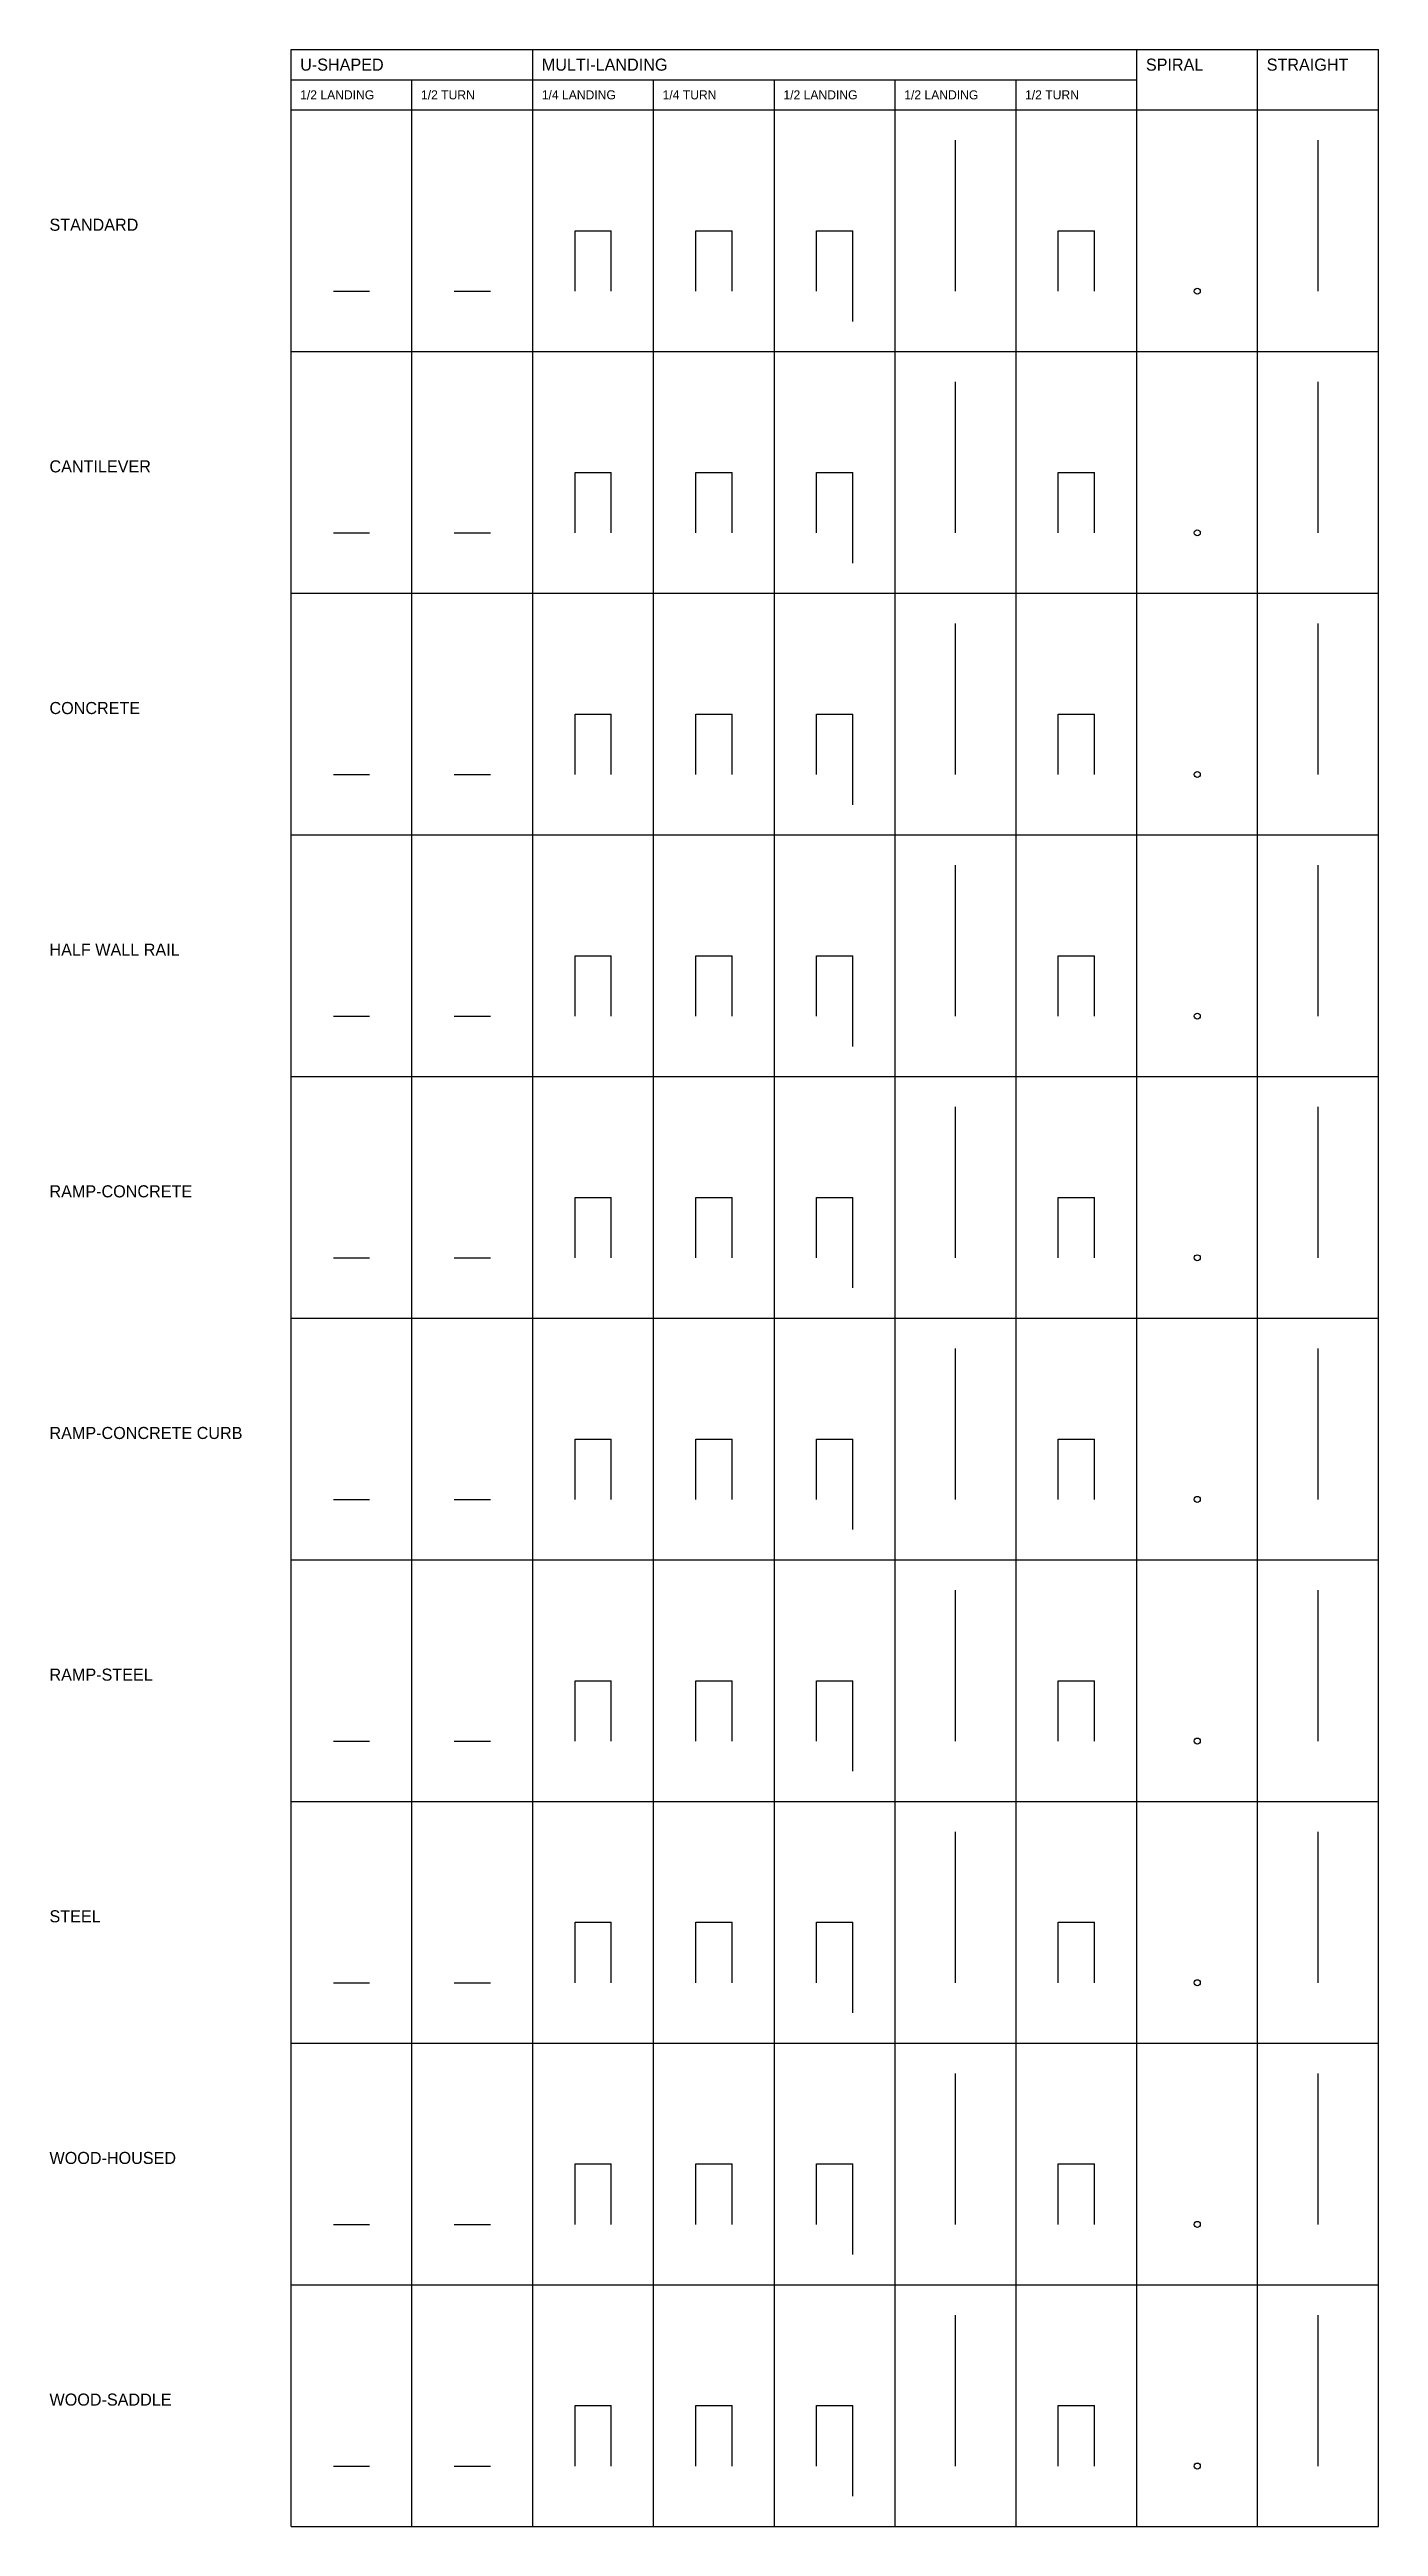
# Model space of a CAD drawing. Header units: millimetres. Extents: x 67161 to 134214, y -49174 to 75794.
import ezdxf

# ---------------------------------------------------------------- set-up
doc = ezdxf.new("R2010")
doc.units = ezdxf.units.MM
doc.header["$LTSCALE"] = 0.5

msp = doc.modelspace()

# ---------------------------------------------------------------- linework, layer by layer
for p, q in [((79350, -49174), (79350, 75794)), ((79350, 75794), (134214, 75794)), ((91542, -49174), (91542, 75794)), ((122022, -49174), (122022, 75794)), ((128118, -49174), (128118, 75794)), ((134214, -49174), (134214, 75794)), ((79350, 74270), (122022, 74270)), ((85446, -49174), (85446, 74270)), ((97638, -49174), (97638, 74270)), ((103734, -49174), (103734, 74270)), ((109830, -49174), (109830, 74270)), ((115926, -49174), (115926, 74270)), ((79350, 72746), (134214, 72746)), ((112878, 68174), (112878, 71222)), ((131166, 63602), (131166, 71222)), ((112878, 66650), (112878, 68174)), ((93675, 63602), (93675, 66650)), ((93675, 66650), (95504, 66650)), ((95504, 63602), (95504, 66650)), ((99771, 66650), (101600, 66650)), ((99771, 63602), (99771, 66650)), ((101600, 63602), (101600, 66650)), ((105867, 66650), (107696, 66650)), ((105867, 63602), (105867, 66650)), ((107696, 62078), (107696, 66650)), ((112878, 63602), (112878, 66650)), ((118059, 66650), (119888, 66650)), ((118059, 63602), (118059, 66650)), ((119888, 63602), (119888, 66650)), ((81483, 63602), (83312, 63602)), ((87579, 63602), (89408, 63602)), ((79350, 60554), (134214, 60554)), ((112878, 55982), (112878, 59030)), ((131166, 51410), (131166, 59030)), ((112878, 54458), (112878, 55982)), ((93675, 51410), (93675, 54458)), ((93675, 54458), (95504, 54458)), ((95504, 51410), (95504, 54458)), ((99771, 51410), (99771, 54458)), ((99771, 54458), (101600, 54458)), ((101600, 51410), (101600, 54458)), ((105867, 51410), (105867, 54458)), ((105867, 54458), (107696, 54458)), ((107696, 49886), (107696, 54458)), ((112878, 51410), (112878, 54458)), ((118059, 51410), (118059, 54458)), ((118059, 54458), (119888, 54458)), ((119888, 51410), (119888, 54458)), ((81483, 51410), (83312, 51410)), ((87579, 51410), (89408, 51410)), ((79350, 48362), (134214, 48362)), ((112878, 43790), (112878, 46838)), ((131166, 39218), (131166, 46838)), ((112878, 42266), (112878, 43790)), ((93675, 39218), (93675, 42266)), ((93675, 42266), (95504, 42266)), ((95504, 39218), (95504, 42266)), ((99771, 42266), (101600, 42266)), ((99771, 39218), (99771, 42266)), ((101600, 39218), (101600, 42266)), ((105867, 42266), (107696, 42266)), ((105867, 39218), (105867, 42266)), ((107696, 37694), (107696, 42266)), ((112878, 39218), (112878, 42266)), ((118059, 42266), (119888, 42266)), ((118059, 39218), (118059, 42266)), ((119888, 39218), (119888, 42266)), ((81483, 39218), (83312, 39218)), ((87579, 39218), (89408, 39218)), ((79350, 36170), (134214, 36170)), ((112878, 31598), (112878, 34646)), ((131166, 27026), (131166, 34646)), ((112878, 30074), (112878, 31598)), ((93675, 27026), (93675, 30074)), ((93675, 30074), (95504, 30074)), ((95504, 27026), (95504, 30074)), ((99771, 27026), (99771, 30074)), ((99771, 30074), (101600, 30074)), ((101600, 27026), (101600, 30074)), ((105867, 27026), (105867, 30074)), ((105867, 30074), (107696, 30074)), ((107696, 25502), (107696, 30074)), ((112878, 27026), (112878, 30074)), ((118059, 30074), (119888, 30074)), ((118059, 27026), (118059, 30074)), ((119888, 27026), (119888, 30074)), ((81483, 27026), (83312, 27026)), ((87579, 27026), (89408, 27026)), ((79350, 23978), (134214, 23978)), ((112878, 19406), (112878, 22454)), ((131166, 14834), (131166, 22454)), ((112878, 17882), (112878, 19406)), ((93675, 14834), (93675, 17882)), ((93675, 17882), (95504, 17882)), ((95504, 14834), (95504, 17882)), ((99771, 17882), (101600, 17882)), ((99771, 14834), (99771, 17882)), ((101600, 14834), (101600, 17882)), ((105867, 17882), (107696, 17882)), ((105867, 14834), (105867, 17882)), ((107696, 13310), (107696, 17882)), ((112878, 14834), (112878, 17882)), ((118059, 17882), (119888, 17882)), ((118059, 14834), (118059, 17882)), ((119888, 14834), (119888, 17882)), ((81483, 14834), (83312, 14834)), ((87579, 14834), (89408, 14834)), ((79350, 11786), (134214, 11786)), ((112878, 7214), (112878, 10262)), ((131166, 2642), (131166, 10262)), ((112878, 5690), (112878, 7214)), ((93675, 2642), (93675, 5690)), ((93675, 5690), (95504, 5690)), ((95504, 2642), (95504, 5690)), ((99771, 2642), (99771, 5690)), ((99771, 5690), (101600, 5690)), ((101600, 2642), (101600, 5690)), ((105867, 2642), (105867, 5690)), ((105867, 5690), (107696, 5690)), ((107696, 1118), (107696, 5690)), ((112878, 2642), (112878, 5690)), ((118059, 5690), (119888, 5690)), ((118059, 2642), (118059, 5690)), ((119888, 2642), (119888, 5690)), ((81483, 2642), (83312, 2642)), ((87579, 2642), (89408, 2642)), ((79350, -406), (134214, -406)), ((112878, -4978), (112878, -1930)), ((131166, -9550), (131166, -1930)), ((112878, -6502), (112878, -4978)), ((93675, -9550), (93675, -6502)), ((93675, -6502), (95504, -6502)), ((95504, -9550), (95504, -6502)), ((99771, -6502), (101600, -6502)), ((99771, -9550), (99771, -6502)), ((101600, -9550), (101600, -6502)), ((105867, -6502), (107696, -6502)), ((105867, -9550), (105867, -6502)), ((107696, -11074), (107696, -6502)), ((112878, -9550), (112878, -6502)), ((118059, -6502), (119888, -6502)), ((118059, -9550), (118059, -6502)), ((119888, -9550), (119888, -6502)), ((81483, -9550), (83312, -9550)), ((87579, -9550), (89408, -9550)), ((79350, -12598), (134214, -12598)), ((112878, -17170), (112878, -14122)), ((131166, -21742), (131166, -14122)), ((112878, -18694), (112878, -17170)), ((93675, -21742), (93675, -18694)), ((93675, -18694), (95504, -18694)), ((95504, -21742), (95504, -18694)), ((99771, -21742), (99771, -18694)), ((99771, -18694), (101600, -18694)), ((101600, -21742), (101600, -18694)), ((105867, -21742), (105867, -18694)), ((105867, -18694), (107696, -18694)), ((107696, -23266), (107696, -18694)), ((112878, -21742), (112878, -18694)), ((118059, -18694), (119888, -18694)), ((118059, -21742), (118059, -18694)), ((119888, -21742), (119888, -18694)), ((81483, -21742), (83312, -21742)), ((87579, -21742), (89408, -21742)), ((79350, -24790), (134214, -24790)), ((112878, -29362), (112878, -26314)), ((131166, -33934), (131166, -26314)), ((112878, -30886), (112878, -29362)), ((93675, -33934), (93675, -30886)), ((93675, -30886), (95504, -30886)), ((95504, -33934), (95504, -30886)), ((99771, -30886), (101600, -30886)), ((99771, -33934), (99771, -30886)), ((101600, -33934), (101600, -30886)), ((105867, -30886), (107696, -30886)), ((105867, -33934), (105867, -30886)), ((107696, -35458), (107696, -30886)), ((112878, -33934), (112878, -30886)), ((118059, -30886), (119888, -30886)), ((118059, -33934), (118059, -30886)), ((119888, -33934), (119888, -30886)), ((81483, -33934), (83312, -33934)), ((87579, -33934), (89408, -33934)), ((79350, -36982), (134214, -36982)), ((112878, -41554), (112878, -38506)), ((131166, -46126), (131166, -38506)), ((112878, -43078), (112878, -41554)), ((93675, -46126), (93675, -43078)), ((93675, -43078), (95504, -43078)), ((95504, -46126), (95504, -43078)), ((99771, -46126), (99771, -43078)), ((99771, -43078), (101600, -43078)), ((101600, -46126), (101600, -43078)), ((105867, -46126), (105867, -43078)), ((105867, -43078), (107696, -43078)), ((107696, -47650), (107696, -43078)), ((112878, -46126), (112878, -43078)), ((118059, -46126), (118059, -43078)), ((118059, -43078), (119888, -43078)), ((119888, -46126), (119888, -43078)), ((81483, -46126), (83312, -46126)), ((87579, -46126), (89408, -46126)), ((79350, -49174), (134214, -49174))]:
    msp.add_line(p, q)
for centre in [(125070, 63602), (125070, 51410), (125070, 39218), (125070, 27026), (125070, 14834), (125070, 2642), (125070, -9550), (125070, -21742), (125070, -33934), (125070, -46126)]:
    msp.add_circle(centre, 152)

# ---------------------------------------------------------------- texts
for s, height, p in [('U-SHAPED', 609.6, (79807, 74727)), ('MULTI-LANDING', 609.6, (91999, 74727)), ('SPIRAL', 609.6, (122479, 74727)), ('STRAIGHT', 609.6, (128575, 74727)), ('1/2 LANDING', 457.2, (79807, 73279)), ('1/2 TURN', 457.2, (85903, 73279)), ('1/4 LANDING', 457.2, (91999, 73279)), ('1/4 TURN', 457.2, (98095, 73279)), ('1/2 LANDING', 457.2, (104191, 73279)), ('1/2 LANDING', 457.2, (110287, 73279)), ('1/2 TURN', 457.2, (116383, 73279)), ('STANDARD', 609.6, (67158, 66650)), ('CANTILEVER', 609.6, (67158, 54458)), ('CONCRETE', 609.6, (67158, 42266)), ('HALF WALL RAIL', 609.6, (67158, 30074)), ('RAMP-CONCRETE', 609.6, (67158, 17882)), ('RAMP-CONCRETE CURB', 609.6, (67158, 5690)), ('RAMP-STEEL', 609.6, (67158, -6502)), ('STEEL', 609.6, (67158, -18694)), ('WOOD-HOUSED', 609.6, (67158, -30886)), ('WOOD-SADDLE', 609.6, (67158, -43078))]:
    msp.add_text(s, height=height).set_placement(p)

doc.saveas('drawing.dxf')
